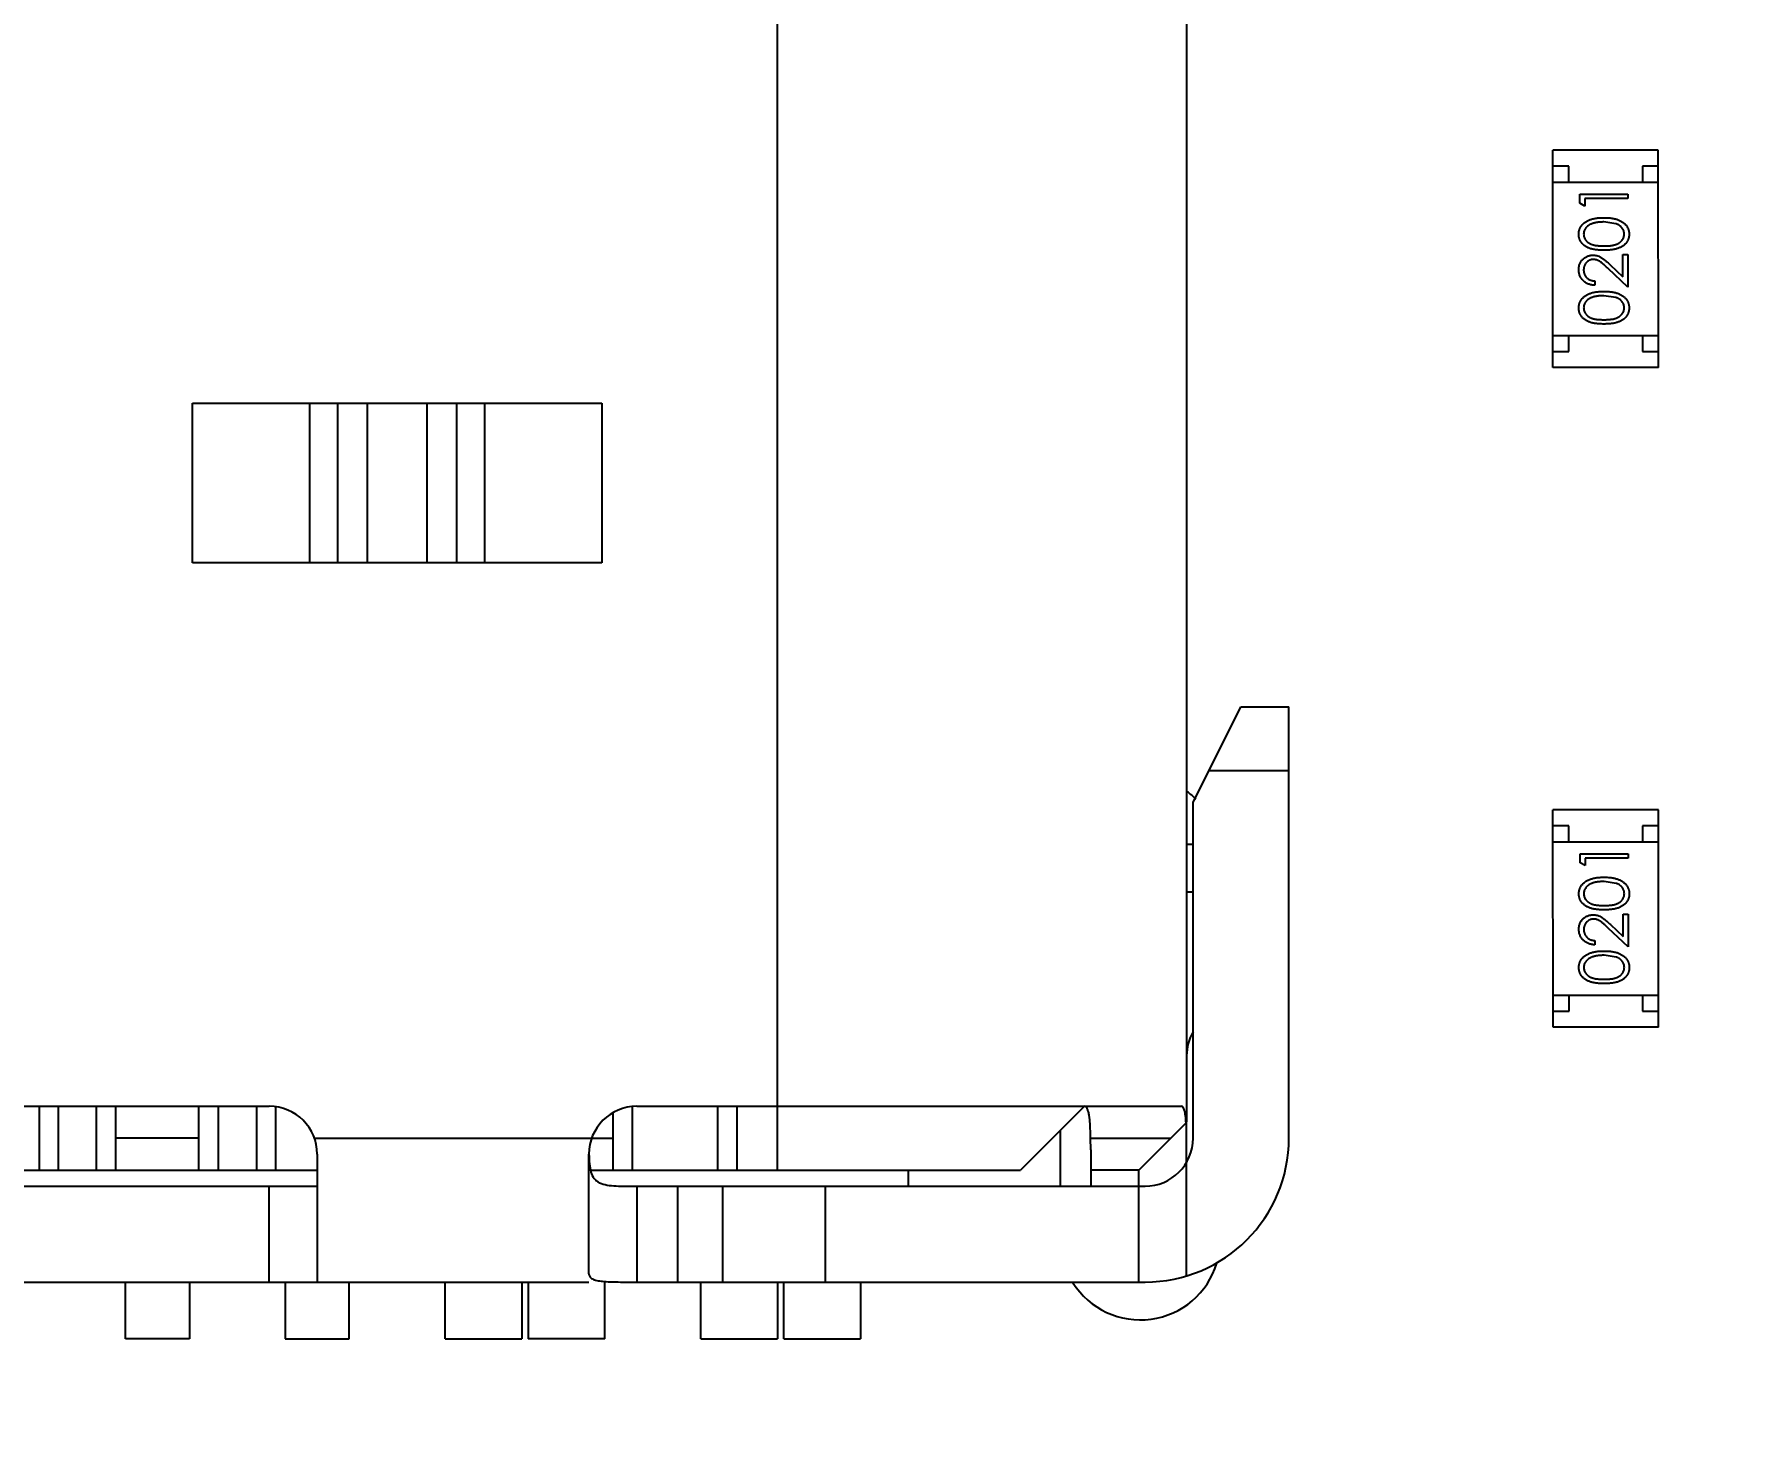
# Model space of a CAD drawing. Header units: inches. Extents: x -50 to 45.5, y -47 to 21.5.
# Drawn here: x -14.8 to -9.44, y -8.36 to -3.98 of the extents above; entities that cross this region are included whole.
import ezdxf

# ---------------------------------------------------------------- set-up
doc = ezdxf.new("R2010")
doc.units = ezdxf.units.IN
doc.header["$LTSCALE"] = 1.21
doc.header["$MEASUREMENT"] = 0
doc.header["$PDMODE"] = 3
doc.header["$PDSIZE"] = 0.3125
doc.layers.get('0').update_dxf_attribs({"linetype": 'CONTINUOUS'})
doc.layers.get('Defpoints').update_dxf_attribs({"linetype": 'CONTINUOUS'})
doc.layers.add('DIM', color=3, linetype='CONTINUOUS')
doc.styles.get("Standard").update_dxf_attribs({"font": 'txt', "width": 0.8})
doc.dimstyles.get("Standard").update_dxf_attribs({"dimtxt": 0.15625, "dimasz": 0.1875, "dimexe": 0.125, "dimexo": 0.0625, "dimgap": 0.09, "dimtad": 0, "dimtih": 1, "dimtoh": 1, "dimzin": 4, "dimdsep": 46, "dimtxsty": 'STANDARD', "dimblk": '_FILLED', "dimblk1": '_FILLED', "dimblk2": '_FILLED', "dimcen": 0.09, "dimazin": 1, "dimtp": 0.01, "dimtm": 0.01, "dimtfac": 1, "dimtofl": 0, "dimtmove": 0, "dimatfit": 3, "dimldrblk": '_FILLED', "dimfxl": 1, "dimtolj": 1, "dimtzin": 4, "dimarcsym": 0})

# ---------------------------------------------------------------- blocks, each defined once
blk = doc.blocks.new('_FILLED')
at = {"color": 0, "linetype": 'ByBlock'}
blk.add_solid([(0, 0), (-1, 0.1667), (-1, -0.1667)], dxfattribs=at)
blk = doc.blocks.new('*D28')
at = {"layer": 'Defpoints', "color": 0}
for p in [(-23.6787, -1.605), (-30.3138, -25.1016), (-7.6644, -25.1016)]:
    blk.add_point(p, dxfattribs=at)
at = {"layer": 'DIM', "color": 0, "lineweight": -2}
for p, q in [((-23.7412, -1.605), (-30.4388, -1.605)), ((-30.3138, -2.605), (-30.3138, -11.73)), ((-30.3138, -24.1016), (-30.3138, -14.9766)), ((-7.7269, -25.1016), (-30.4388, -25.1016))]:
    blk.add_line(p, q, dxfattribs=at)
for p, rotation in [((-30.3138, -1.605), 90), ((-30.3138, -25.1016), 270)]:
    blk.add_blockref('_FILLED', p, dxfattribs=dict(at, rotation=rotation))
at = {"layer": 'DIM', "color": 0, "insert": (-30.3138, -13.3533), "char_height": 1, "attachment_point": 5, "rotation": 90}
blk.add_mtext('\\A1;23.50', dxfattribs=at)
blk = doc.blocks.new('*D34')
at = {"layer": 'Defpoints', "color": 0}
for p in [(-7.6787, -1.5927), (-4.9193, -1.5927), (-11.6826, -11.333)]:
    blk.add_point(p, dxfattribs=at)
at = {"layer": 'DIM', "color": 0, "lineweight": -2}
for p, q in [((-7.6162, -1.5927), (-4.7943, -1.5927)), ((-4.9193, -2.5927), (-4.9193, -5.1728)), ((-4.9193, -10.333), (-4.9193, -7.7528)), ((-11.6201, -11.333), (-4.7943, -11.333))]:
    blk.add_line(p, q, dxfattribs=at)
for p, rotation in [((-4.9193, -1.5927), 90), ((-4.9193, -11.333), 270)]:
    blk.add_blockref('_FILLED', p, dxfattribs=dict(at, rotation=rotation))
at = {"layer": 'DIM', "color": 0, "insert": (-4.9193, -6.4628), "char_height": 1, "attachment_point": 5, "rotation": 90}
blk.add_mtext('\\A1;9.74', dxfattribs=at)

msp = doc.modelspace()

# ---------------------------------------------------------------- linework, layer by layer
at = {"color": 7, "linetype": 'Continuous'}
for p, q in [((-12.4775, -7.5294), (-12.4775, -0.3494)), ((-11.1975, -0.3494), (-11.1975, -7.3794)), ((-9.7218, -4.3378), (-10.0518, -4.3379)), ((-10.0516, -5.0179), (-10.0518, -4.3379)), ((-9.7216, -5.0178), (-9.7218, -4.3378)), ((-10.0017, -4.3878), (-10.0517, -4.3879)), ((-10.0017, -4.4378), (-10.0017, -4.3878)), ((-9.7717, -4.3878), (-9.7717, -4.4378)), ((-9.7217, -4.3878), (-9.7717, -4.3878)), ((-10.0517, -4.4379), (-9.7217, -4.4378)), ((-9.967, -4.5038), (-9.967, -4.476)), ((-9.967, -4.476), (-9.817, -4.476)), ((-9.9516, -4.5126), (-9.967, -4.5038)), ((-9.9516, -4.4895), (-9.9516, -4.5126)), ((-9.817, -4.4895), (-9.9516, -4.4895)), ((-9.817, -4.476), (-9.817, -4.4895)), ((-9.8543, -4.5682), (-9.892, -4.5625)), ((-9.8323, -4.7343), (-9.8323, -4.6645)), ((-9.8323, -4.6645), (-9.817, -4.6645)), ((-9.817, -4.6645), (-9.8169, -4.7664)), ((-9.8169, -4.7664), (-9.879, -4.7082)), ((-9.8724, -4.6967), (-9.8323, -4.7343)), ((-9.9208, -4.7472), (-9.9208, -4.7606)), ((-9.8542, -4.799), (-9.8919, -4.7933)), ((-10.0516, -4.9179), (-9.7216, -4.9178)), ((-10.0016, -4.9678), (-10.0016, -4.9178)), ((-9.7716, -4.9178), (-9.7716, -4.9678)), ((-10.0516, -4.9679), (-10.0016, -4.9678)), ((-9.7716, -4.9678), (-9.7216, -4.9678)), ((-9.7216, -5.0178), (-10.0516, -5.0179)), ((-14.3078, -5.6294), (-14.3078, -5.1294)), ((-14.3078, -5.1294), (-13.0273, -5.1294)), ((-13.9416, -5.1294), (-13.9416, -5.6294)), ((-13.853, -5.6294), (-13.853, -5.1294)), ((-13.7615, -5.1294), (-13.7615, -5.6294)), ((-13.5735, -5.6294), (-13.5735, -5.1294)), ((-13.482, -5.1294), (-13.482, -5.6294)), ((-13.3934, -5.6294), (-13.3934, -5.1294)), ((-13.0273, -5.1294), (-13.0273, -5.6294)), ((-13.0273, -5.6294), (-14.3078, -5.6294)), ((-11.1775, -6.3794), (-11.0275, -6.0794)), ((-11.0275, -6.0794), (-10.8775, -6.0794)), ((-10.8775, -7.4294), (-10.8775, -6.0794)), ((-10.8775, -6.2794), (-11.1275, -6.2794)), ((-11.1775, -7.4294), (-11.1775, -6.3794)), ((-9.7213, -6.4015), (-10.0513, -6.4016)), ((-10.0511, -7.0816), (-10.0513, -6.4016)), ((-9.7211, -7.0815), (-9.7213, -6.4015)), ((-10.0013, -6.4516), (-10.0513, -6.4516)), ((-10.0013, -6.5016), (-10.0013, -6.4516)), ((-9.7713, -6.4515), (-9.7713, -6.5015)), ((-9.7213, -6.4515), (-9.7713, -6.4515)), ((-11.1975, -6.5094), (-11.1775, -6.5094)), ((-10.0513, -6.5016), (-9.7213, -6.5015)), ((-9.9665, -6.5398), (-9.8165, -6.5397)), ((-9.9665, -6.5675), (-9.9665, -6.5398)), ((-9.8165, -6.5397), (-9.8165, -6.5532)), ((-9.9511, -6.5763), (-9.9665, -6.5675)), ((-9.9511, -6.5532), (-9.9511, -6.5763)), ((-9.8165, -6.5532), (-9.9511, -6.5532)), ((-9.8538, -6.632), (-9.8915, -6.6263)), ((-11.1775, -6.6594), (-11.1975, -6.6594)), ((-9.8719, -6.7605), (-9.8319, -6.798)), ((-9.8319, -6.798), (-9.8319, -6.7282)), ((-9.8319, -6.7282), (-9.8165, -6.7282)), ((-9.8165, -6.7282), (-9.8165, -6.8301)), ((-9.9203, -6.8109), (-9.9203, -6.8244)), ((-9.8165, -6.8301), (-9.8786, -6.772)), ((-9.8537, -6.8627), (-9.8915, -6.8571)), ((-10.0511, -6.9816), (-9.7211, -6.9815)), ((-10.0011, -7.0316), (-10.0011, -6.9816)), ((-9.7711, -6.9815), (-9.7711, -7.0315)), ((-10.0511, -7.0316), (-10.0011, -7.0316)), ((-9.7211, -7.0815), (-10.0511, -7.0816)), ((-9.7711, -7.0315), (-9.7211, -7.0315)), ((-17.2675, -7.3294), (-14.0675, -7.3294)), ((-14.7875, -7.3294), (-14.7875, -7.5294)), ((-14.7275, -7.3294), (-14.7275, -7.5294)), ((-14.6075, -7.5294), (-14.6075, -7.3294)), ((-14.5475, -7.5294), (-14.5475, -7.3294)), ((-14.2875, -7.5294), (-14.2875, -7.3294)), ((-14.2275, -7.3294), (-14.2275, -7.5294)), ((-14.1075, -7.3294), (-14.1075, -7.5294)), ((-14.0475, -7.3325), (-14.0475, -7.5294)), ((-12.9925, -7.3511), (-12.9925, -7.5294)), ((-12.9325, -7.3317), (-12.9325, -7.5294)), ((-12.9175, -7.3294), (-11.2132, -7.3294)), ((-12.665, -7.3294), (-12.665, -7.5294)), ((-12.605, -7.3294), (-12.605, -7.5294)), ((-11.5175, -7.3294), (-11.7175, -7.5294)), ((-11.5923, -7.5794), (-11.5923, -7.4042)), ((-11.3475, -7.5294), (-11.1992, -7.381)), ((-11.1975, -7.8602), (-11.1975, -7.381)), ((-14.2875, -7.4294), (-14.5475, -7.4294)), ((-13.9261, -7.4294), (-12.9925, -7.4294)), ((-11.4979, -7.4294), (-11.2475, -7.4294)), ((-11.4975, -7.4656), (-11.4979, -7.4294)), ((-13.9175, -7.4794), (-13.9175, -7.8794)), ((-13.0675, -7.8536), (-13.0675, -7.4794)), ((-11.4975, -7.4656), (-11.4975, -7.5794)), ((-17.4175, -7.5294), (-13.9175, -7.5294)), ((-13.0615, -7.5294), (-11.7175, -7.5294)), ((-12.0675, -7.5794), (-12.0675, -7.5294)), ((-11.3475, -7.5294), (-11.4975, -7.5294)), ((-11.3475, -7.8794), (-11.3475, -7.5294)), ((-17.4175, -7.5794), (-13.9175, -7.5794)), ((-14.0675, -7.8794), (-14.0675, -7.5794)), ((-12.9175, -7.5794), (-12.9175, -7.8794)), ((-12.9175, -7.5794), (-11.3275, -7.5794)), ((-12.7891, -7.8794), (-12.7891, -7.5794)), ((-12.6486, -7.8794), (-12.6486, -7.5794)), ((-12.3277, -7.8794), (-12.3277, -7.5794)), ((-18.2675, -7.8794), (-13.0675, -7.8794)), ((-14.5175, -8.0575), (-14.5175, -7.8794)), ((-14.3175, -7.8794), (-14.3175, -8.0575)), ((-14.0175, -7.8794), (-14.0175, -8.0575)), ((-13.8175, -8.0575), (-13.8175, -7.8794)), ((-13.5175, -8.0575), (-13.5175, -7.8794)), ((-13.2775, -7.8794), (-13.2775, -8.0575)), ((-13.2575, -7.8794), (-13.2575, -8.0575)), ((-13.0175, -8.0575), (-13.0175, -7.8794)), ((-12.9175, -7.8794), (-11.3275, -7.8794)), ((-12.7175, -8.0575), (-12.7175, -7.8794)), ((-12.4775, -7.8794), (-12.4775, -8.0575)), ((-12.4575, -8.0575), (-12.4575, -7.8794)), ((-12.2175, -7.8794), (-12.2175, -8.0575)), ((-14.3175, -8.0575), (-14.5175, -8.0575)), ((-14.0175, -8.0575), (-13.8175, -8.0575)), ((-13.5175, -8.0575), (-13.2775, -8.0575)), ((-13.0175, -8.0575), (-13.2575, -8.0575)), ((-12.7175, -8.0575), (-12.4775, -8.0575)), ((-12.4575, -8.0575), (-12.2175, -8.0575))]:
    msp.add_line(p, q, dxfattribs=at)
for centre, radius, start, end in [((-11.3425, -6.5477), 0.25, 45.7762, 54.0273), ((-11.0475, -7.1715), 0.15, 150.0959, 180), ((-14.0675, -7.4794), 0.15, 0, 90), ((-12.9175, -7.4794), 0.15, 90, 180), ((-11.3275, -7.4294), 0.45, 270, 0), ((-11.3275, -7.4294), 0.15, 270, 0), ((-11.3422, -7.7477), 0.25, 212.3284, 343.0136)]:
    msp.add_arc(centre, radius, start, end, dxfattribs=at)
for points, knots in [([(-9.9708, -4.6009), (-9.9708, -4.5997), (-9.9708, -4.5973), (-9.9704, -4.5938), (-9.9697, -4.5904), (-9.9688, -4.587), (-9.9676, -4.5838), (-9.9661, -4.5806), (-9.9644, -4.5775), (-9.9624, -4.5745), (-9.9602, -4.5717), (-9.9577, -4.5689), (-9.9549, -4.5664), (-9.9519, -4.564), (-9.9486, -4.5617), (-9.945, -4.5596), (-9.9412, -4.5577), (-9.9371, -4.5559), (-9.9327, -4.5543), (-9.9279, -4.5529), (-9.9228, -4.5517), (-9.9173, -4.5507), (-9.9115, -4.55), (-9.9053, -4.5495), (-9.8987, -4.5492), (-9.8942, -4.5491), (-9.8919, -4.5491)], [0, 0, 0, 0, 0.033788, 0.067194, 0.099862, 0.132567, 0.165151, 0.197913, 0.231319, 0.265083, 0.299255, 0.334399, 0.369943, 0.406284, 0.444064, 0.482998, 0.523354, 0.565537, 0.609613, 0.656391, 0.705885, 0.758325, 0.813832, 0.872795, 0.934722, 1, 1, 1, 1]), ([(-9.8919, -4.5491), (-9.8896, -4.5491), (-9.8852, -4.5492), (-9.8786, -4.5494), (-9.8725, -4.55), (-9.8666, -4.5507), (-9.8612, -4.5517), (-9.8561, -4.5528), (-9.8513, -4.5541), (-9.847, -4.5558), (-9.8429, -4.5575), (-9.8391, -4.5595), (-9.8355, -4.5615), (-9.8322, -4.5638), (-9.8292, -4.5662), (-9.8264, -4.5688), (-9.8239, -4.5715), (-9.8216, -4.5744), (-9.8196, -4.5774), (-9.8179, -4.5805), (-9.8164, -4.5837), (-9.8152, -4.587), (-9.8143, -4.5903), (-9.8136, -4.5938), (-9.8132, -4.5973), (-9.8132, -4.5996), (-9.8131, -4.6008)], [0, 0, 0, 0, 0.065063, 0.126773, 0.185516, 0.240765, 0.29298, 0.34225, 0.388919, 0.432776, 0.474628, 0.514775, 0.553606, 0.591426, 0.628028, 0.663804, 0.698984, 0.733591, 0.767628, 0.801208, 0.834264, 0.866981, 0.89972, 0.932702, 0.966176, 1, 1, 1, 1]), ([(-9.8919, -4.651), (-9.8943, -4.651), (-9.899, -4.651), (-9.9058, -4.6507), (-9.9122, -4.6502), (-9.9181, -4.6495), (-9.9237, -4.6486), (-9.9288, -4.6475), (-9.9335, -4.6462), (-9.9378, -4.6448), (-9.9418, -4.6431), (-9.9455, -4.6413), (-9.9489, -4.6392), (-9.9521, -4.6371), (-9.9551, -4.6348), (-9.9578, -4.6323), (-9.9602, -4.6296), (-9.9625, -4.6268), (-9.9644, -4.6239), (-9.9661, -4.6208), (-9.9676, -4.6177), (-9.9688, -4.6145), (-9.9697, -4.6112), (-9.9704, -4.6078), (-9.9708, -4.6044), (-9.9708, -4.6021), (-9.9708, -4.6009)], [0, 0, 0, 0, 0.068595, 0.133246, 0.194313, 0.251279, 0.304513, 0.354235, 0.400481, 0.443411, 0.484015, 0.523252, 0.561042, 0.5979, 0.633518, 0.668314, 0.702496, 0.736685, 0.770293, 0.803437, 0.835913, 0.86846, 0.900847, 0.933467, 0.966258, 1, 1, 1, 1]), ([(-9.892, -4.5625), (-9.8938, -4.5626), (-9.8973, -4.5626), (-9.9025, -4.5628), (-9.9074, -4.5632), (-9.9121, -4.5638), (-9.9165, -4.5645), (-9.9206, -4.5653), (-9.9245, -4.5664), (-9.9282, -4.5675), (-9.9316, -4.5689), (-9.9348, -4.5703), (-9.9378, -4.5719), (-9.9405, -4.5736), (-9.943, -4.5754), (-9.9452, -4.5773), (-9.9472, -4.5794), (-9.9495, -4.5822), (-9.9518, -4.586), (-9.9539, -4.5906), (-9.9552, -4.5955), (-9.9554, -4.5988), (-9.9554, -4.6004)], [0, 0, 0, 0, 0.065681, 0.128486, 0.188175, 0.245106, 0.299448, 0.350823, 0.399942, 0.446672, 0.491255, 0.533376, 0.573853, 0.612526, 0.649597, 0.685532, 0.720106, 0.753838, 0.818925, 0.880493, 0.940311, 1, 1, 1, 1]), ([(-9.9554, -4.6004), (-9.9554, -4.6021), (-9.9552, -4.6054), (-9.9539, -4.6103), (-9.9518, -4.615), (-9.9494, -4.6187), (-9.9472, -4.6216), (-9.9453, -4.6236), (-9.9431, -4.6255), (-9.9408, -4.6273), (-9.9383, -4.6289), (-9.9356, -4.6304), (-9.9327, -4.6317), (-9.9296, -4.633), (-9.9262, -4.6341), (-9.9224, -4.635), (-9.9183, -4.6358), (-9.9137, -4.6364), (-9.9088, -4.6369), (-9.9036, -4.6373), (-9.8979, -4.6375), (-9.894, -4.6375), (-9.892, -4.6375)], [0, 0, 0, 0, 0.060387, 0.120883, 0.182755, 0.247811, 0.281299, 0.315088, 0.349702, 0.384857, 0.420966, 0.458511, 0.497175, 0.537602, 0.580503, 0.627468, 0.678388, 0.733983, 0.793747, 0.857714, 0.926698, 1, 1, 1, 1]), ([(-9.892, -4.6375), (-9.89, -4.6375), (-9.8861, -4.6375), (-9.8804, -4.6373), (-9.8752, -4.6369), (-9.8703, -4.6365), (-9.8658, -4.6358), (-9.8616, -4.635), (-9.8578, -4.6341), (-9.8544, -4.633), (-9.8513, -4.6318), (-9.8484, -4.6304), (-9.8457, -4.6289), (-9.8432, -4.6273), (-9.8409, -4.6255), (-9.8387, -4.6236), (-9.8368, -4.6216), (-9.8345, -4.6187), (-9.8321, -4.615), (-9.8301, -4.6102), (-9.8288, -4.6053), (-9.8286, -4.602), (-9.8285, -4.6004)], [0, 0, 0, 0, 0.072951, 0.141584, 0.205926, 0.265301, 0.320597, 0.371817, 0.41879, 0.461699, 0.502134, 0.540804, 0.578181, 0.614297, 0.649678, 0.684299, 0.718359, 0.752081, 0.817652, 0.879722, 0.939966, 1, 1, 1, 1]), ([(-9.8131, -4.6008), (-9.8132, -4.602), (-9.8132, -4.6044), (-9.8136, -4.6078), (-9.8143, -4.6112), (-9.8152, -4.6144), (-9.8163, -4.6176), (-9.8178, -4.6207), (-9.8194, -4.6237), (-9.8214, -4.6267), (-9.8236, -4.6295), (-9.826, -4.6321), (-9.8287, -4.6346), (-9.8317, -4.6369), (-9.8349, -4.6391), (-9.8384, -4.6411), (-9.8421, -4.6429), (-9.8461, -4.6446), (-9.8504, -4.6461), (-9.8551, -4.6475), (-9.8603, -4.6485), (-9.8658, -4.6494), (-9.8718, -4.6502), (-9.8781, -4.6507), (-9.8849, -4.651), (-9.8895, -4.651), (-9.8919, -4.651)], [0, 0, 0, 0, 0.033787, 0.066622, 0.099285, 0.131361, 0.163585, 0.196104, 0.228902, 0.262158, 0.295991, 0.330218, 0.36506, 0.400951, 0.43762, 0.475708, 0.515381, 0.556414, 0.599765, 0.646424, 0.696431, 0.749782, 0.806573, 0.867436, 0.931887, 1, 1, 1, 1]), ([(-9.8285, -4.6004), (-9.8286, -4.5987), (-9.8287, -4.5954), (-9.83, -4.5906), (-9.832, -4.5859), (-9.8344, -4.5822), (-9.8366, -4.5794), (-9.8385, -4.5774), (-9.8407, -4.5755), (-9.843, -4.5738), (-9.8455, -4.5722), (-9.8482, -4.5707), (-9.8512, -4.5694), (-9.8532, -4.5686), (-9.8543, -4.5682)], [0, 0, 0, 0, 0.112813, 0.225394, 0.339595, 0.459675, 0.521735, 0.583926, 0.648174, 0.713881, 0.781004, 0.851451, 0.924051, 1, 1, 1, 1]), ([(-9.9708, -4.7117), (-9.9708, -4.7101), (-9.9707, -4.7068), (-9.97, -4.7021), (-9.969, -4.6976), (-9.9676, -4.6934), (-9.9657, -4.6894), (-9.9634, -4.6856), (-9.9607, -4.6821), (-9.9576, -4.6789), (-9.9542, -4.676), (-9.9506, -4.6734), (-9.9469, -4.6713), (-9.9431, -4.6694), (-9.9391, -4.6681), (-9.9349, -4.6671), (-9.9306, -4.6665), (-9.9277, -4.6664), (-9.9262, -4.6664)], [0, 0, 0, 0, 0.069475, 0.136517, 0.200789, 0.26383, 0.325735, 0.387291, 0.449509, 0.512968, 0.576275, 0.63758, 0.697903, 0.757172, 0.816599, 0.876653, 0.93729, 1, 1, 1, 1]), ([(-9.9262, -4.6664), (-9.9241, -4.6665), (-9.92, -4.6666), (-9.9139, -4.6678), (-9.908, -4.6698), (-9.9033, -4.6721), (-9.8994, -4.6744), (-9.8963, -4.6765), (-9.8929, -4.679), (-9.8893, -4.6818), (-9.8854, -4.685), (-9.8813, -4.6886), (-9.8769, -4.6925), (-9.8739, -4.6953), (-9.8724, -4.6967)], [0, 0, 0, 0, 0.098702, 0.195672, 0.292422, 0.391343, 0.444462, 0.504229, 0.570352, 0.642546, 0.722288, 0.807921, 0.90047, 1, 1, 1, 1]), ([(-9.9208, -4.7606), (-9.9226, -4.7605), (-9.9261, -4.7604), (-9.9312, -4.7596), (-9.9361, -4.7584), (-9.9407, -4.7568), (-9.9451, -4.7548), (-9.9493, -4.7523), (-9.9532, -4.7494), (-9.9568, -4.7462), (-9.9601, -4.7426), (-9.9629, -4.7388), (-9.9654, -4.7348), (-9.9674, -4.7306), (-9.9689, -4.7261), (-9.97, -4.7215), (-9.9707, -4.7167), (-9.9708, -4.7134), (-9.9708, -4.7117)], [0, 0, 0, 0, 0.068791, 0.135103, 0.198979, 0.261904, 0.323495, 0.385195, 0.446969, 0.509765, 0.572251, 0.633405, 0.693251, 0.752583, 0.812579, 0.873275, 0.93555, 1, 1, 1, 1]), ([(-9.925, -4.6799), (-9.926, -4.6799), (-9.9281, -4.6799), (-9.931, -4.6804), (-9.9339, -4.6811), (-9.9366, -4.6822), (-9.9393, -4.6835), (-9.9418, -4.6852), (-9.9442, -4.6871), (-9.9465, -4.6893), (-9.9486, -4.6917), (-9.9504, -4.6942), (-9.952, -4.6969), (-9.9532, -4.6998), (-9.9542, -4.7028), (-9.9549, -4.7059), (-9.9553, -4.7091), (-9.9554, -4.7113), (-9.9554, -4.7124)], [0, 0, 0, 0, 0.061965, 0.122122, 0.180988, 0.239933, 0.299906, 0.359989, 0.421776, 0.486576, 0.551535, 0.615018, 0.677259, 0.73973, 0.80305, 0.866495, 0.931973, 1, 1, 1, 1]), ([(-9.9554, -4.7124), (-9.9554, -4.7136), (-9.9553, -4.7159), (-9.9549, -4.7193), (-9.9542, -4.7225), (-9.9532, -4.7256), (-9.9519, -4.7285), (-9.9503, -4.7313), (-9.9485, -4.7339), (-9.9463, -4.7364), (-9.944, -4.7386), (-9.9413, -4.7406), (-9.9385, -4.7424), (-9.9354, -4.7439), (-9.9321, -4.7451), (-9.9285, -4.746), (-9.9247, -4.7468), (-9.9221, -4.747), (-9.9208, -4.7472)], [0, 0, 0, 0, 0.064439, 0.126547, 0.186887, 0.245878, 0.304041, 0.362191, 0.420976, 0.48066, 0.5406, 0.600689, 0.661936, 0.724443, 0.789038, 0.856314, 0.926352, 1, 1, 1, 1]), ([(-9.879, -4.7082), (-9.8805, -4.7068), (-9.8834, -4.7041), (-9.8875, -4.7002), (-9.8913, -4.6968), (-9.8949, -4.6937), (-9.8982, -4.691), (-9.9011, -4.6887), (-9.9038, -4.6868), (-9.9069, -4.6848), (-9.9107, -4.6828), (-9.9154, -4.6811), (-9.9202, -4.68), (-9.9234, -4.6799), (-9.925, -4.6799)], [0, 0, 0, 0, 0.110803, 0.212829, 0.306101, 0.390647, 0.466924, 0.534481, 0.593587, 0.644557, 0.7362, 0.825024, 0.911986, 1, 1, 1, 1]), ([(-9.9708, -4.8316), (-9.9708, -4.8305), (-9.9707, -4.8281), (-9.9703, -4.8246), (-9.9696, -4.8211), (-9.9687, -4.8178), (-9.9675, -4.8146), (-9.9661, -4.8114), (-9.9644, -4.8083), (-9.9624, -4.8053), (-9.9602, -4.8024), (-9.9576, -4.7997), (-9.9549, -4.7972), (-9.9518, -4.7947), (-9.9485, -4.7925), (-9.945, -4.7904), (-9.9411, -4.7885), (-9.9371, -4.7866), (-9.9326, -4.7851), (-9.9279, -4.7836), (-9.9228, -4.7825), (-9.9173, -4.7815), (-9.9114, -4.7808), (-9.9052, -4.7802), (-9.8987, -4.7799), (-9.8942, -4.7799), (-9.8919, -4.7799)], [0, 0, 0, 0, 0.033788, 0.067194, 0.099862, 0.132567, 0.165151, 0.197913, 0.231319, 0.265083, 0.299255, 0.334399, 0.369943, 0.406284, 0.444064, 0.482998, 0.523354, 0.565537, 0.609613, 0.656391, 0.705885, 0.758325, 0.813832, 0.872795, 0.934722, 1, 1, 1, 1]), ([(-9.8919, -4.7933), (-9.8937, -4.7933), (-9.8973, -4.7934), (-9.9024, -4.7936), (-9.9073, -4.794), (-9.912, -4.7945), (-9.9164, -4.7953), (-9.9206, -4.7961), (-9.9245, -4.7972), (-9.9282, -4.7983), (-9.9316, -4.7996), (-9.9348, -4.8011), (-9.9377, -4.8026), (-9.9404, -4.8043), (-9.9429, -4.8061), (-9.9451, -4.8081), (-9.9471, -4.8101), (-9.9494, -4.813), (-9.9517, -4.8167), (-9.9539, -4.8214), (-9.9551, -4.8263), (-9.9553, -4.8296), (-9.9554, -4.8312)], [0, 0, 0, 0, 0.065681, 0.128486, 0.188175, 0.245106, 0.299448, 0.350823, 0.399942, 0.446672, 0.491255, 0.533376, 0.573853, 0.612526, 0.649597, 0.685532, 0.720106, 0.753838, 0.818925, 0.880493, 0.940311, 1, 1, 1, 1]), ([(-9.8919, -4.7799), (-9.8896, -4.7799), (-9.8851, -4.7799), (-9.8786, -4.7802), (-9.8724, -4.7808), (-9.8666, -4.7815), (-9.8611, -4.7824), (-9.8561, -4.7836), (-9.8513, -4.7849), (-9.8469, -4.7865), (-9.8428, -4.7883), (-9.839, -4.7902), (-9.8355, -4.7923), (-9.8322, -4.7946), (-9.8291, -4.797), (-9.8264, -4.7996), (-9.8238, -4.8023), (-9.8216, -4.8052), (-9.8196, -4.8082), (-9.8178, -4.8113), (-9.8164, -4.8145), (-9.8152, -4.8177), (-9.8142, -4.8211), (-9.8136, -4.8245), (-9.8131, -4.828), (-9.8131, -4.8304), (-9.8131, -4.8316)], [0, 0, 0, 0, 0.065063, 0.126773, 0.185516, 0.240765, 0.29298, 0.34225, 0.388919, 0.432776, 0.474628, 0.514775, 0.553606, 0.591426, 0.628028, 0.663804, 0.698984, 0.733591, 0.767628, 0.801208, 0.834264, 0.866981, 0.89972, 0.932702, 0.966176, 1, 1, 1, 1]), ([(-9.8285, -4.8312), (-9.8285, -4.8295), (-9.8287, -4.8262), (-9.83, -4.8213), (-9.832, -4.8166), (-9.8343, -4.8129), (-9.8366, -4.8101), (-9.8385, -4.8081), (-9.8406, -4.8063), (-9.8429, -4.8045), (-9.8455, -4.8029), (-9.8482, -4.8015), (-9.8511, -4.8001), (-9.8532, -4.7994), (-9.8542, -4.799)], [0, 0, 0, 0, 0.112813, 0.225394, 0.339595, 0.459675, 0.521735, 0.583926, 0.648174, 0.713881, 0.781004, 0.851451, 0.924051, 1, 1, 1, 1]), ([(-9.8919, -4.8818), (-9.8943, -4.8818), (-9.8989, -4.8817), (-9.9057, -4.8814), (-9.9121, -4.8809), (-9.9181, -4.8802), (-9.9236, -4.8794), (-9.9287, -4.8783), (-9.9334, -4.877), (-9.9377, -4.8755), (-9.9417, -4.8739), (-9.9454, -4.872), (-9.9488, -4.87), (-9.9521, -4.8679), (-9.955, -4.8655), (-9.9578, -4.8631), (-9.9602, -4.8604), (-9.9624, -4.8576), (-9.9644, -4.8546), (-9.9661, -4.8516), (-9.9675, -4.8485), (-9.9687, -4.8453), (-9.9696, -4.842), (-9.9703, -4.8386), (-9.9707, -4.8352), (-9.9708, -4.8328), (-9.9708, -4.8316)], [0, 0, 0, 0, 0.068595, 0.133246, 0.194313, 0.251279, 0.304513, 0.354235, 0.400481, 0.443411, 0.484015, 0.523252, 0.561042, 0.5979, 0.633518, 0.668314, 0.702496, 0.736685, 0.770293, 0.803437, 0.835913, 0.86846, 0.900847, 0.933467, 0.966258, 1, 1, 1, 1]), ([(-9.9554, -4.8312), (-9.9553, -4.8328), (-9.9551, -4.8362), (-9.9539, -4.8411), (-9.9517, -4.8458), (-9.9494, -4.8495), (-9.9471, -4.8524), (-9.9452, -4.8544), (-9.9431, -4.8563), (-9.9407, -4.858), (-9.9382, -4.8597), (-9.9355, -4.8612), (-9.9326, -4.8625), (-9.9295, -4.8638), (-9.9261, -4.8649), (-9.9223, -4.8658), (-9.9182, -4.8666), (-9.9137, -4.8672), (-9.9088, -4.8677), (-9.9035, -4.868), (-9.8978, -4.8683), (-9.8939, -4.8683), (-9.8919, -4.8683)], [0, 0, 0, 0, 0.060387, 0.120883, 0.182755, 0.247811, 0.281299, 0.315088, 0.349702, 0.384857, 0.420966, 0.458511, 0.497175, 0.537602, 0.580503, 0.627468, 0.678388, 0.733983, 0.793747, 0.857714, 0.926698, 1, 1, 1, 1]), ([(-9.8919, -4.8683), (-9.8899, -4.8683), (-9.886, -4.8683), (-9.8804, -4.868), (-9.8751, -4.8677), (-9.8702, -4.8672), (-9.8657, -4.8665), (-9.8616, -4.8658), (-9.8578, -4.8649), (-9.8544, -4.8638), (-9.8513, -4.8625), (-9.8484, -4.8612), (-9.8457, -4.8597), (-9.8431, -4.8581), (-9.8408, -4.8563), (-9.8387, -4.8544), (-9.8368, -4.8523), (-9.8345, -4.8495), (-9.8321, -4.8457), (-9.83, -4.841), (-9.8287, -4.8361), (-9.8285, -4.8328), (-9.8285, -4.8312)], [0, 0, 0, 0, 0.072951, 0.141584, 0.205926, 0.265301, 0.320597, 0.371817, 0.41879, 0.461699, 0.502134, 0.540804, 0.578181, 0.614297, 0.649678, 0.684299, 0.718359, 0.752081, 0.817652, 0.879722, 0.939966, 1, 1, 1, 1]), ([(-9.8131, -4.8316), (-9.8131, -4.8328), (-9.8131, -4.8351), (-9.8135, -4.8386), (-9.8142, -4.8419), (-9.8151, -4.8452), (-9.8162, -4.8484), (-9.8177, -4.8515), (-9.8194, -4.8545), (-9.8213, -4.8574), (-9.8235, -4.8602), (-9.8259, -4.8629), (-9.8287, -4.8654), (-9.8316, -4.8677), (-9.8348, -4.8698), (-9.8383, -4.8719), (-9.842, -4.8737), (-9.846, -4.8754), (-9.8504, -4.8769), (-9.8551, -4.8782), (-9.8602, -4.8793), (-9.8658, -4.8802), (-9.8717, -4.8809), (-9.8781, -4.8814), (-9.8848, -4.8817), (-9.8895, -4.8818), (-9.8919, -4.8818)], [0, 0, 0, 0, 0.033787, 0.066622, 0.099285, 0.131361, 0.163585, 0.196104, 0.228902, 0.262158, 0.295991, 0.330218, 0.36506, 0.400951, 0.43762, 0.475708, 0.515381, 0.556414, 0.599765, 0.646424, 0.696431, 0.749782, 0.806573, 0.867436, 0.931887, 1, 1, 1, 1]), ([(-9.9703, -6.6646), (-9.9703, -6.6634), (-9.9703, -6.6611), (-9.9699, -6.6576), (-9.9692, -6.6541), (-9.9683, -6.6508), (-9.9671, -6.6475), (-9.9657, -6.6444), (-9.964, -6.6413), (-9.962, -6.6383), (-9.9597, -6.6354), (-9.9572, -6.6327), (-9.9544, -6.6301), (-9.9514, -6.6277), (-9.9481, -6.6255), (-9.9446, -6.6234), (-9.9407, -6.6214), (-9.9366, -6.6196), (-9.9322, -6.618), (-9.9275, -6.6166), (-9.9223, -6.6155), (-9.9169, -6.6145), (-9.911, -6.6137), (-9.9048, -6.6132), (-9.8982, -6.6129), (-9.8938, -6.6129), (-9.8915, -6.6128)], [0, 0, 0, 0, 0.033788, 0.067194, 0.099862, 0.132567, 0.165151, 0.197913, 0.231319, 0.265083, 0.299255, 0.334399, 0.369943, 0.406284, 0.444064, 0.482998, 0.523354, 0.565537, 0.609613, 0.656391, 0.705885, 0.758325, 0.813832, 0.872795, 0.934722, 1, 1, 1, 1]), ([(-9.8915, -6.6263), (-9.8933, -6.6263), (-9.8968, -6.6264), (-9.902, -6.6265), (-9.9069, -6.627), (-9.9116, -6.6275), (-9.916, -6.6283), (-9.9202, -6.6291), (-9.9241, -6.6301), (-9.9277, -6.6313), (-9.9312, -6.6326), (-9.9343, -6.6341), (-9.9373, -6.6356), (-9.94, -6.6373), (-9.9425, -6.6391), (-9.9447, -6.6411), (-9.9467, -6.6431), (-9.949, -6.646), (-9.9513, -6.6497), (-9.9535, -6.6544), (-9.9547, -6.6593), (-9.9549, -6.6625), (-9.955, -6.6642)], [0, 0, 0, 0, 0.065681, 0.128486, 0.188175, 0.245106, 0.299448, 0.350823, 0.399942, 0.446672, 0.491255, 0.533376, 0.573853, 0.612526, 0.649597, 0.685532, 0.720106, 0.753838, 0.818925, 0.880493, 0.940311, 1, 1, 1, 1]), ([(-9.8915, -6.6128), (-9.8892, -6.6129), (-9.8847, -6.6129), (-9.8782, -6.6132), (-9.872, -6.6137), (-9.8662, -6.6144), (-9.8607, -6.6154), (-9.8556, -6.6166), (-9.8509, -6.6179), (-9.8465, -6.6195), (-9.8424, -6.6213), (-9.8386, -6.6232), (-9.8351, -6.6253), (-9.8318, -6.6275), (-9.8287, -6.6299), (-9.8259, -6.6325), (-9.8234, -6.6353), (-9.8211, -6.6382), (-9.8192, -6.6412), (-9.8174, -6.6443), (-9.816, -6.6475), (-9.8147, -6.6507), (-9.8138, -6.6541), (-9.8132, -6.6575), (-9.8127, -6.661), (-9.8127, -6.6634), (-9.8127, -6.6646)], [0, 0, 0, 0, 0.065063, 0.126773, 0.185516, 0.240765, 0.29298, 0.34225, 0.388919, 0.432776, 0.474628, 0.514775, 0.553606, 0.591426, 0.628028, 0.663804, 0.698984, 0.733591, 0.767628, 0.801208, 0.834264, 0.866981, 0.89972, 0.932702, 0.966176, 1, 1, 1, 1]), ([(-9.828, -6.6641), (-9.8281, -6.6625), (-9.8282, -6.6592), (-9.8296, -6.6543), (-9.8316, -6.6496), (-9.8339, -6.6459), (-9.8362, -6.6431), (-9.8381, -6.6411), (-9.8402, -6.6393), (-9.8425, -6.6375), (-9.845, -6.6359), (-9.8478, -6.6344), (-9.8507, -6.6331), (-9.8527, -6.6324), (-9.8538, -6.632)], [0, 0, 0, 0, 0.112813, 0.225394, 0.339595, 0.459675, 0.521735, 0.583926, 0.648174, 0.713881, 0.781004, 0.851451, 0.924051, 1, 1, 1, 1]), ([(-9.8914, -6.7148), (-9.8938, -6.7147), (-9.8985, -6.7147), (-9.9053, -6.7144), (-9.9117, -6.7139), (-9.9177, -6.7132), (-9.9232, -6.7124), (-9.9283, -6.7113), (-9.933, -6.71), (-9.9373, -6.7085), (-9.9413, -6.7068), (-9.945, -6.705), (-9.9484, -6.703), (-9.9516, -6.7008), (-9.9546, -6.6985), (-9.9573, -6.6961), (-9.9598, -6.6934), (-9.962, -6.6906), (-9.9639, -6.6876), (-9.9657, -6.6846), (-9.9671, -6.6815), (-9.9683, -6.6783), (-9.9692, -6.675), (-9.9699, -6.6716), (-9.9703, -6.6681), (-9.9703, -6.6658), (-9.9703, -6.6646)], [0, 0, 0, 0, 0.068595, 0.133246, 0.194313, 0.251279, 0.304513, 0.354235, 0.400481, 0.443411, 0.484015, 0.523252, 0.561042, 0.5979, 0.633518, 0.668314, 0.702496, 0.736685, 0.770293, 0.803437, 0.835913, 0.86846, 0.900847, 0.933467, 0.966258, 1, 1, 1, 1]), ([(-9.955, -6.6642), (-9.9549, -6.6658), (-9.9547, -6.6692), (-9.9535, -6.6741), (-9.9513, -6.6788), (-9.949, -6.6825), (-9.9467, -6.6854), (-9.9448, -6.6874), (-9.9426, -6.6893), (-9.9403, -6.691), (-9.9378, -6.6926), (-9.9351, -6.6941), (-9.9322, -6.6955), (-9.9291, -6.6967), (-9.9257, -6.6978), (-9.9219, -6.6987), (-9.9178, -6.6996), (-9.9133, -6.7002), (-9.9084, -6.7007), (-9.9031, -6.701), (-9.8974, -6.7013), (-9.8935, -6.7013), (-9.8915, -6.7013)], [0, 0, 0, 0, 0.060387, 0.120883, 0.182755, 0.247811, 0.281299, 0.315088, 0.349702, 0.384857, 0.420966, 0.458511, 0.497175, 0.537602, 0.580503, 0.627468, 0.678388, 0.733983, 0.793747, 0.857714, 0.926698, 1, 1, 1, 1]), ([(-9.8915, -6.7013), (-9.8895, -6.7013), (-9.8856, -6.7013), (-9.8799, -6.701), (-9.8747, -6.7007), (-9.8698, -6.7002), (-9.8653, -6.6995), (-9.8611, -6.6988), (-9.8574, -6.6978), (-9.854, -6.6968), (-9.8508, -6.6955), (-9.8479, -6.6941), (-9.8452, -6.6927), (-9.8427, -6.6911), (-9.8404, -6.6893), (-9.8383, -6.6874), (-9.8363, -6.6853), (-9.834, -6.6825), (-9.8317, -6.6787), (-9.8296, -6.674), (-9.8283, -6.6691), (-9.8281, -6.6658), (-9.828, -6.6641)], [0, 0, 0, 0, 0.072951, 0.141584, 0.205926, 0.265301, 0.320597, 0.371817, 0.41879, 0.461699, 0.502134, 0.540804, 0.578181, 0.614297, 0.649678, 0.684299, 0.718359, 0.752081, 0.817652, 0.879722, 0.939966, 1, 1, 1, 1]), ([(-9.8127, -6.6646), (-9.8127, -6.6658), (-9.8127, -6.6681), (-9.8131, -6.6716), (-9.8138, -6.6749), (-9.8147, -6.6782), (-9.8158, -6.6814), (-9.8173, -6.6845), (-9.819, -6.6875), (-9.8209, -6.6904), (-9.8231, -6.6932), (-9.8255, -6.6959), (-9.8282, -6.6983), (-9.8312, -6.7006), (-9.8344, -6.7028), (-9.8379, -6.7048), (-9.8416, -6.7067), (-9.8456, -6.7084), (-9.8499, -6.7099), (-9.8547, -6.7112), (-9.8598, -6.7123), (-9.8653, -6.7132), (-9.8713, -6.7139), (-9.8776, -6.7144), (-9.8844, -6.7147), (-9.889, -6.7147), (-9.8914, -6.7148)], [0, 0, 0, 0, 0.033787, 0.066622, 0.099285, 0.131361, 0.163585, 0.196104, 0.228902, 0.262158, 0.295991, 0.330218, 0.36506, 0.400951, 0.43762, 0.475708, 0.515381, 0.556414, 0.599765, 0.646424, 0.696431, 0.749782, 0.806573, 0.867436, 0.931887, 1, 1, 1, 1]), ([(-9.9703, -6.7755), (-9.9703, -6.7738), (-9.9702, -6.7706), (-9.9696, -6.7659), (-9.9685, -6.7614), (-9.9671, -6.7571), (-9.9652, -6.7531), (-9.9629, -6.7494), (-9.9602, -6.7458), (-9.9571, -6.7426), (-9.9537, -6.7397), (-9.9502, -6.7372), (-9.9465, -6.735), (-9.9426, -6.7332), (-9.9386, -6.7319), (-9.9345, -6.7309), (-9.9301, -6.7303), (-9.9272, -6.7302), (-9.9257, -6.7301)], [0, 0, 0, 0, 0.069475, 0.136517, 0.200789, 0.26383, 0.325735, 0.387291, 0.449509, 0.512968, 0.576275, 0.63758, 0.697903, 0.757172, 0.816599, 0.876653, 0.93729, 1, 1, 1, 1]), ([(-9.9245, -6.7436), (-9.9256, -6.7436), (-9.9276, -6.7437), (-9.9305, -6.7442), (-9.9334, -6.7449), (-9.9361, -6.7459), (-9.9388, -6.7473), (-9.9413, -6.7489), (-9.9437, -6.7508), (-9.946, -6.753), (-9.9481, -6.7554), (-9.9499, -6.758), (-9.9515, -6.7607), (-9.9527, -6.7635), (-9.9537, -6.7665), (-9.9544, -6.7696), (-9.9548, -6.7728), (-9.9549, -6.775), (-9.9549, -6.7762)], [0, 0, 0, 0, 0.061965, 0.122122, 0.180988, 0.239933, 0.299906, 0.359989, 0.421776, 0.486576, 0.551535, 0.615018, 0.677259, 0.73973, 0.80305, 0.866495, 0.931973, 1, 1, 1, 1]), ([(-9.9257, -6.7301), (-9.9236, -6.7302), (-9.9195, -6.7304), (-9.9134, -6.7316), (-9.9075, -6.7335), (-9.9028, -6.7358), (-9.899, -6.7382), (-9.8958, -6.7403), (-9.8924, -6.7427), (-9.8888, -6.7456), (-9.8849, -6.7488), (-9.8808, -6.7523), (-9.8764, -6.7563), (-9.8735, -6.7591), (-9.8719, -6.7605)], [0, 0, 0, 0, 0.098702, 0.195672, 0.292422, 0.391343, 0.444462, 0.504229, 0.570352, 0.642546, 0.722288, 0.807921, 0.90047, 1, 1, 1, 1]), ([(-9.8786, -6.772), (-9.88, -6.7705), (-9.8829, -6.7678), (-9.887, -6.764), (-9.8909, -6.7605), (-9.8944, -6.7574), (-9.8977, -6.7548), (-9.9006, -6.7524), (-9.9033, -6.7506), (-9.9064, -6.7485), (-9.9102, -6.7465), (-9.9149, -6.7448), (-9.9197, -6.7438), (-9.9229, -6.7437), (-9.9245, -6.7436)], [0, 0, 0, 0, 0.110803, 0.212829, 0.306101, 0.390647, 0.466924, 0.534481, 0.593587, 0.644557, 0.7362, 0.825024, 0.911986, 1, 1, 1, 1]), ([(-9.9203, -6.8244), (-9.9221, -6.8243), (-9.9256, -6.8241), (-9.9307, -6.8233), (-9.9356, -6.8222), (-9.9402, -6.8205), (-9.9446, -6.8185), (-9.9488, -6.8161), (-9.9527, -6.8132), (-9.9563, -6.8099), (-9.9596, -6.8064), (-9.9625, -6.8026), (-9.9649, -6.7985), (-9.9669, -6.7943), (-9.9684, -6.7899), (-9.9695, -6.7853), (-9.9702, -6.7804), (-9.9703, -6.7771), (-9.9703, -6.7755)], [0, 0, 0, 0, 0.068791, 0.135103, 0.198979, 0.261904, 0.323495, 0.385195, 0.446969, 0.509765, 0.572251, 0.633405, 0.693251, 0.752583, 0.812579, 0.873275, 0.93555, 1, 1, 1, 1]), ([(-9.9549, -6.7762), (-9.9549, -6.7773), (-9.9548, -6.7796), (-9.9544, -6.783), (-9.9537, -6.7862), (-9.9527, -6.7893), (-9.9514, -6.7923), (-9.9499, -6.795), (-9.948, -6.7977), (-9.9459, -6.8001), (-9.9435, -6.8024), (-9.9408, -6.8044), (-9.938, -6.8061), (-9.9349, -6.8076), (-9.9316, -6.8089), (-9.928, -6.8098), (-9.9243, -6.8105), (-9.9216, -6.8108), (-9.9203, -6.8109)], [0, 0, 0, 0, 0.064439, 0.126547, 0.186887, 0.245878, 0.304041, 0.362191, 0.420976, 0.48066, 0.5406, 0.600689, 0.661936, 0.724443, 0.789038, 0.856314, 0.926352, 1, 1, 1, 1]), ([(-9.9703, -6.8954), (-9.9703, -6.8942), (-9.9702, -6.8918), (-9.9698, -6.8883), (-9.9692, -6.8849), (-9.9682, -6.8816), (-9.9671, -6.8783), (-9.9656, -6.8751), (-9.9639, -6.872), (-9.9619, -6.8691), (-9.9597, -6.8662), (-9.9572, -6.8635), (-9.9544, -6.8609), (-9.9514, -6.8585), (-9.9481, -6.8562), (-9.9445, -6.8541), (-9.9407, -6.8522), (-9.9366, -6.8504), (-9.9322, -6.8488), (-9.9274, -6.8474), (-9.9223, -6.8462), (-9.9168, -6.8453), (-9.911, -6.8445), (-9.9048, -6.844), (-9.8982, -6.8437), (-9.8937, -6.8436), (-9.8914, -6.8436)], [0, 0, 0, 0, 0.033788, 0.067194, 0.099862, 0.132567, 0.165151, 0.197913, 0.231319, 0.265083, 0.299255, 0.334399, 0.369943, 0.406284, 0.444064, 0.482998, 0.523354, 0.565537, 0.609613, 0.656391, 0.705885, 0.758325, 0.813832, 0.872795, 0.934722, 1, 1, 1, 1]), ([(-9.8915, -6.8571), (-9.8933, -6.8571), (-9.8968, -6.8571), (-9.9019, -6.8573), (-9.9069, -6.8578), (-9.9115, -6.8583), (-9.9159, -6.859), (-9.9201, -6.8598), (-9.924, -6.8609), (-9.9277, -6.8621), (-9.9311, -6.8634), (-9.9343, -6.8648), (-9.9372, -6.8664), (-9.9399, -6.8681), (-9.9424, -6.8699), (-9.9446, -6.8718), (-9.9466, -6.8739), (-9.9489, -6.8767), (-9.9513, -6.8805), (-9.9534, -6.8852), (-9.9546, -6.89), (-9.9548, -6.8933), (-9.9549, -6.8949)], [0, 0, 0, 0, 0.065681, 0.128486, 0.188175, 0.245106, 0.299448, 0.350823, 0.399942, 0.446672, 0.491255, 0.533376, 0.573853, 0.612526, 0.649597, 0.685532, 0.720106, 0.753838, 0.818925, 0.880493, 0.940311, 1, 1, 1, 1]), ([(-9.8914, -6.8436), (-9.8891, -6.8436), (-9.8846, -6.8437), (-9.8781, -6.844), (-9.8719, -6.8445), (-9.8661, -6.8452), (-9.8607, -6.8462), (-9.8556, -6.8474), (-9.8508, -6.8487), (-9.8464, -6.8503), (-9.8424, -6.8521), (-9.8386, -6.854), (-9.835, -6.8561), (-9.8317, -6.8583), (-9.8286, -6.8607), (-9.8259, -6.8633), (-9.8233, -6.866), (-9.8211, -6.8689), (-9.8191, -6.8719), (-9.8173, -6.875), (-9.8159, -6.8782), (-9.8147, -6.8815), (-9.8138, -6.8848), (-9.8131, -6.8883), (-9.8127, -6.8918), (-9.8126, -6.8942), (-9.8126, -6.8954)], [0, 0, 0, 0, 0.065063, 0.126773, 0.185516, 0.240765, 0.29298, 0.34225, 0.388919, 0.432776, 0.474628, 0.514775, 0.553606, 0.591426, 0.628028, 0.663804, 0.698984, 0.733591, 0.767628, 0.801208, 0.834264, 0.866981, 0.89972, 0.932702, 0.966176, 1, 1, 1, 1]), ([(-9.828, -6.8949), (-9.8281, -6.8932), (-9.8282, -6.8899), (-9.8295, -6.8851), (-9.8315, -6.8804), (-9.8339, -6.8767), (-9.8361, -6.8739), (-9.838, -6.8719), (-9.8402, -6.87), (-9.8425, -6.8683), (-9.845, -6.8667), (-9.8477, -6.8652), (-9.8506, -6.8639), (-9.8527, -6.8631), (-9.8537, -6.8627)], [0, 0, 0, 0, 0.112813, 0.225394, 0.339595, 0.459675, 0.521735, 0.583926, 0.648174, 0.713881, 0.781004, 0.851451, 0.924051, 1, 1, 1, 1]), ([(-9.8914, -6.9455), (-9.8938, -6.9455), (-9.8984, -6.9455), (-9.9053, -6.9452), (-9.9116, -6.9447), (-9.9176, -6.944), (-9.9231, -6.9432), (-9.9283, -6.942), (-9.933, -6.9408), (-9.9373, -6.9393), (-9.9412, -6.9376), (-9.9449, -6.9358), (-9.9484, -6.9337), (-9.9516, -6.9316), (-9.9545, -6.9293), (-9.9573, -6.9268), (-9.9597, -6.9241), (-9.9619, -6.9213), (-9.9639, -6.9184), (-9.9656, -6.9154), (-9.9671, -6.9122), (-9.9682, -6.909), (-9.9692, -6.9057), (-9.9698, -6.9024), (-9.9702, -6.8989), (-9.9703, -6.8966), (-9.9703, -6.8954)], [0, 0, 0, 0, 0.068595, 0.133246, 0.194313, 0.251279, 0.304513, 0.354235, 0.400481, 0.443411, 0.484015, 0.523252, 0.561042, 0.5979, 0.633518, 0.668314, 0.702496, 0.736685, 0.770293, 0.803437, 0.835913, 0.86846, 0.900847, 0.933467, 0.966258, 1, 1, 1, 1]), ([(-9.9549, -6.8949), (-9.9548, -6.8966), (-9.9546, -6.8999), (-9.9534, -6.9048), (-9.9513, -6.9095), (-9.9489, -6.9133), (-9.9467, -6.9161), (-9.9447, -6.9181), (-9.9426, -6.92), (-9.9403, -6.9218), (-9.9378, -6.9234), (-9.9351, -6.9249), (-9.9322, -6.9263), (-9.929, -6.9275), (-9.9256, -6.9286), (-9.9219, -6.9295), (-9.9177, -6.9303), (-9.9132, -6.9309), (-9.9083, -6.9315), (-9.903, -6.9318), (-9.8974, -6.9321), (-9.8935, -6.9321), (-9.8914, -6.9321)], [0, 0, 0, 0, 0.060387, 0.120883, 0.182755, 0.247811, 0.281299, 0.315088, 0.349702, 0.384857, 0.420966, 0.458511, 0.497175, 0.537602, 0.580503, 0.627468, 0.678388, 0.733983, 0.793747, 0.857714, 0.926698, 1, 1, 1, 1]), ([(-9.8914, -6.9321), (-9.8894, -6.9321), (-9.8855, -6.932), (-9.8799, -6.9318), (-9.8746, -6.9314), (-9.8697, -6.931), (-9.8652, -6.9303), (-9.8611, -6.9295), (-9.8573, -6.9286), (-9.8539, -6.9275), (-9.8508, -6.9263), (-9.8479, -6.9249), (-9.8452, -6.9235), (-9.8427, -6.9218), (-9.8404, -6.92), (-9.8382, -6.9182), (-9.8363, -6.9161), (-9.834, -6.9132), (-9.8316, -6.9095), (-9.8295, -6.9047), (-9.8282, -6.8999), (-9.8281, -6.8966), (-9.828, -6.8949)], [0, 0, 0, 0, 0.072951, 0.141584, 0.205926, 0.265301, 0.320597, 0.371817, 0.41879, 0.461699, 0.502134, 0.540804, 0.578181, 0.614297, 0.649678, 0.684299, 0.718359, 0.752081, 0.817652, 0.879722, 0.939966, 1, 1, 1, 1]), ([(-9.8126, -6.8954), (-9.8126, -6.8965), (-9.8127, -6.8989), (-9.8131, -6.9023), (-9.8137, -6.9057), (-9.8146, -6.909), (-9.8158, -6.9122), (-9.8172, -6.9152), (-9.8189, -6.9183), (-9.8208, -6.9212), (-9.823, -6.924), (-9.8255, -6.9266), (-9.8282, -6.9291), (-9.8312, -6.9314), (-9.8344, -6.9336), (-9.8378, -6.9356), (-9.8416, -6.9375), (-9.8455, -6.9392), (-9.8499, -6.9407), (-9.8546, -6.942), (-9.8598, -6.9431), (-9.8653, -6.944), (-9.8712, -6.9447), (-9.8776, -6.9452), (-9.8843, -6.9455), (-9.889, -6.9455), (-9.8914, -6.9455)], [0, 0, 0, 0, 0.033787, 0.066622, 0.099285, 0.131361, 0.163585, 0.196104, 0.228902, 0.262158, 0.295991, 0.330218, 0.36506, 0.400951, 0.43762, 0.475708, 0.515381, 0.556414, 0.599765, 0.646424, 0.696431, 0.749782, 0.806573, 0.867436, 0.931887, 1, 1, 1, 1]), ([(-11.4979, -7.4294), (-11.4981, -7.4155), (-11.4986, -7.3958), (-11.5005, -7.3713), (-11.5023, -7.3568), (-11.5049, -7.3452), (-11.5081, -7.3366), (-11.5124, -7.3308), (-11.5164, -7.3294), (-11.5181, -7.3294)], [0, 0, 0, 0, 0.391605, 0.554743, 0.692595, 0.80377, 0.888559, 0.950386, 1, 1, 1, 1]), ([(-11.1992, -7.381), (-11.1996, -7.3737), (-11.2006, -7.3608), (-11.2029, -7.346), (-11.2055, -7.3373), (-11.2076, -7.333), (-11.2101, -7.3301), (-11.2123, -7.3294), (-11.2132, -7.3294)], [0, 0, 0, 0, 0.396321, 0.692163, 0.801155, 0.885392, 0.948568, 1, 1, 1, 1]), ([(-13.0673, -7.4794), (-13.0671, -7.4894), (-13.0663, -7.5082), (-13.0625, -7.5344), (-13.054, -7.5529), (-13.0434, -7.5633), (-13.0303, -7.5713), (-13.0094, -7.5768), (-12.9814, -7.579), (-12.9502, -7.5794), (-12.9286, -7.5794), (-12.9175, -7.5794)], [0, 0, 0, 0, 0.13821, 0.258983, 0.36186, 0.41059, 0.460693, 0.572189, 0.70245, 0.847423, 1, 1, 1, 1]), ([(-13.0675, -7.8536), (-13.0675, -7.8567), (-13.0655, -7.8636), (-13.0558, -7.8707), (-13.0417, -7.8749), (-13.0232, -7.8775), (-13.0006, -7.8788), (-12.9748, -7.8793), (-12.9467, -7.8794), (-12.9274, -7.8794), (-12.9175, -7.8794)], [0, 0, 0, 0, 0.058254, 0.124883, 0.214677, 0.331935, 0.474564, 0.637732, 0.81542, 1, 1, 1, 1])]:
    msp.add_open_spline(points, degree=3, knots=knots, dxfattribs=at)

# ---------------------------------------------------------------- dimensions: what is measured, and where the dimension line sits
at = {"layer": 'DIM'}
for base, p1, p2, override, picture, middle in [((-30.3138, -25.1016), (-23.6787, -1.605), (-7.6644, -25.1016), {"dimtxt": 1, "dimasz": 1, "dimtih": 0, "dimtoh": 0, "dimzin": 0, "dimcen": 0.198, "dimadec": 0, "dimazin": 0, "dimtp": 0, "dimtm": 0, "dimtdec": 4, "dimtzin": 0}, '*D28', (-30.3138, -13.3533)), ((-4.9193, -1.5927), (-11.6826, -11.333), (-7.6787, -1.5927), {"dimtxt": 1, "dimasz": 1, "dimtih": 0, "dimtoh": 0, "dimzin": 0, "dimblk": '_FILLED', "dimcen": 0.198, "dimadec": 0, "dimazin": 0, "dimtp": 0, "dimtm": 0, "dimtdec": 4, "dimtzin": 0}, '*D34', (-4.9193, -6.4628))]:
    dim = msp.add_linear_dim(base=base, p1=p1, p2=p2, angle=90, dimstyle='STANDARD', override=override, dxfattribs=at)
    dim.commit()
    dim.dimension.update_dxf_attribs({"geometry": picture, "text_midpoint": middle})

doc.saveas('drawing.dxf')
